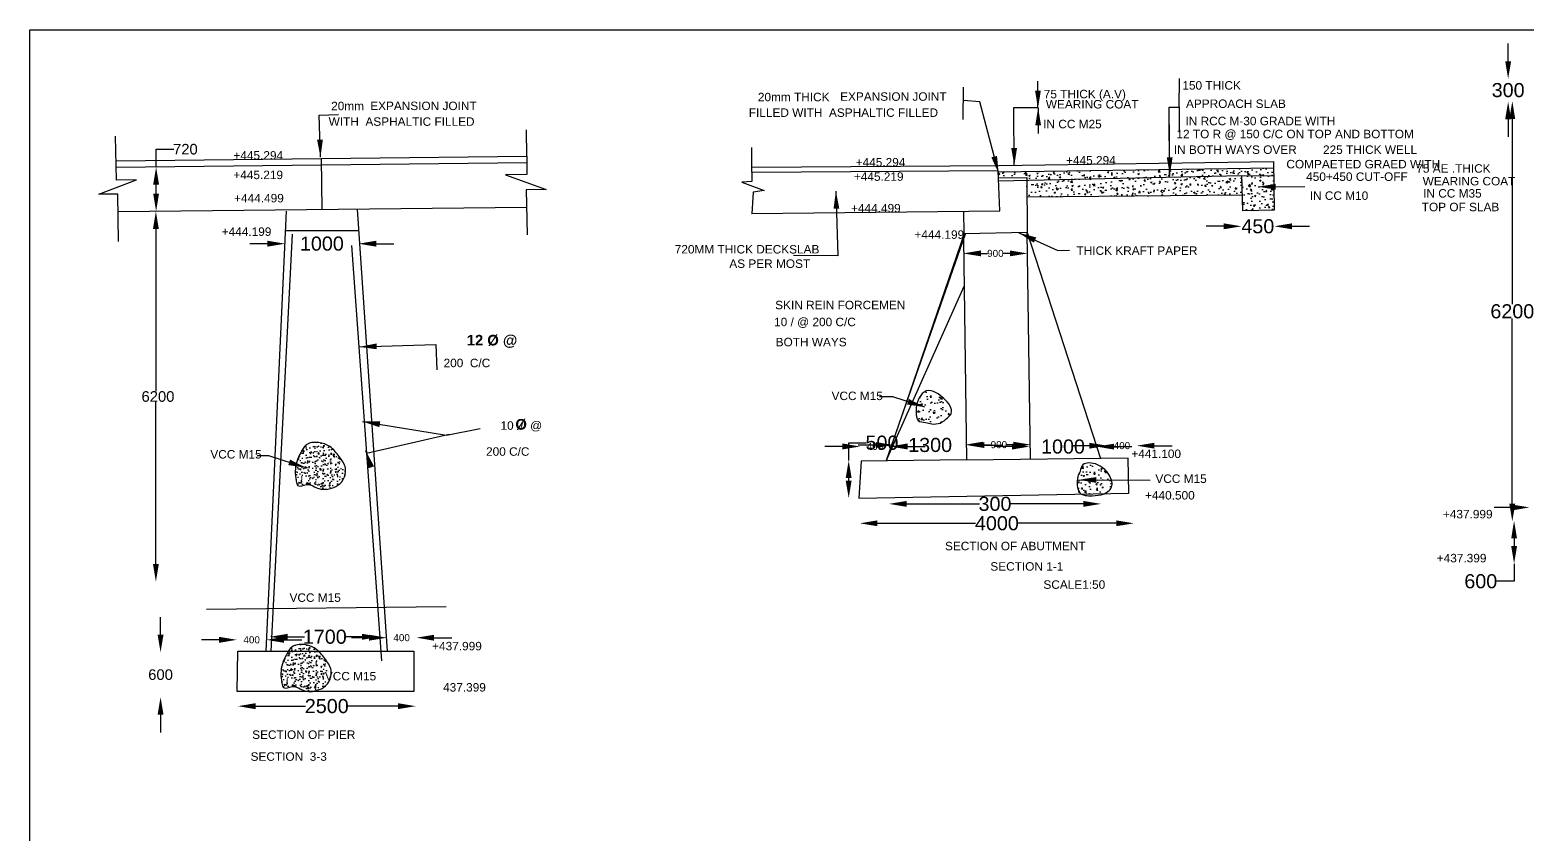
# Model space of a CAD drawing. Header units: inches. Extents: x 302915 to 317053, y -161100 to -158614.
# Drawn here: x 302915 to 305036, y -159754 to -158614 of the extents above; entities that cross this region are included whole.
import ezdxf

# ---------------------------------------------------------------- set-up
doc = ezdxf.new("R2010")
doc.units = ezdxf.units.IN
doc.header["$MEASUREMENT"] = 0
doc.layers.add('DRAWING', color=7, linetype='Continuous')
doc.styles.get("Standard").update_dxf_attribs({"font": 'arial.ttf'})
doc.dimstyles.new('ST100', dxfattribs={"dimtxt": 20, "dimasz": 25, "dimexe": 0, "dimexo": 300, "dimgap": 0.09, "dimtad": 0, "dimtih": 1, "dimtoh": 1, "dimdec": 0, "dimzin": 0, "dimdsep": 46, "dimtxsty": 'Standard', "dimcen": 0, "dimse1": 1, "dimse2": 1, "dimadec": 0, "dimazin": 0, "dimtfac": 1, "dimtdec": 0, "dimtofl": 0, "dimtmove": 0, "dimatfit": 3, "dimfxl": 2000, "dimtolj": 1, "dimtzin": 0, "dimarcsym": 0})
pattern_1 = [(50, (0, 0), (21.5178055, -1.88256405), [2.25, -24.75]), (355, (0, 0), (-4.16254, 22.565764), [1.8, -19.8]), (100.4514, (1.793, -0.157), (17.3552815, 20.6831863), [1.9122057, -21.0342634]), (46.1842, (0, 6), (32.0172315, -4.9655704), [3.375, -37.125]), (96.6356, (2.668, 5.586), (28.0398812, 29.223536), [2.8683086, -31.55139]), (351.1842, (0, 6), (28.0398584, 29.223558), [2.7, -29.7]), (21, (3, 4.5), (17.9072116, -12.0785667), [2.25, -24.75]), (326, (3, 4.5), (7.29946, 21.7545014), [1.8, -19.8]), (71.4514, (4.492, 3.493), (25.2066789, 9.6759149), [1.9122057, -21.0342634]), (37.5, (0, 0), (0.36479566, 9.98681561), [0, -19.56, 0, -20.1, 0, -19.875]), (7.5, (0, 0), (7.89208612, 11.83235136), [0, -11.46, 0, -19.11, 0, -7.575]), (327.5, (-6.69, 0), (16.01467309, -0.67664615), [0, -7.5, 0, -23.4, 0, -31.05]), (317.5, (-9.69, 0), (17.4955851, 3.00314947), [0, -9.75, 0, -15.54, 0, -22.05])]

# ---------------------------------------------------------------- blocks, each defined once
blk = doc.blocks.new('*D8')
at = {"layer": 'Defpoints', "color": 0, "ltscale": 0.5, "transparency": 16777216}
for p in [(303098.9, -159496), (303099.9, -159496), (303094.7, -159559.5)]:
    blk.add_point(p, dxfattribs=at)
at = {"layer": 'DRAWING', "color": 0, "lineweight": -2, "ltscale": 0.5, "transparency": 16777216}
for p, q in [((303099.9, -159471), (303099.9, -159446)), ((303099.9, -159584.5), (303099.9, -159609.5))]:
    blk.add_line(p, q, dxfattribs=at)
at = {"layer": 'DRAWING', "color": 0, "ltscale": 0.5, "transparency": 16777216}
for points in [[(303095.7, -159471), (303104.1, -159471), (303099.9, -159496)], [(303095.7, -159584.5), (303104.1, -159584.5), (303099.9, -159559.5)]]:
    blk.add_solid(points, dxfattribs=at)
at = {"layer": 'DRAWING', "color": 0, "ltscale": 0.5, "transparency": 16777216, "insert": (303099.9, -159527.7), "char_height": 15, "attachment_point": 5}
blk.add_mtext('\\A1;600', dxfattribs=at)
blk = doc.blocks.new('*D9')
at = {"layer": 'Defpoints', "color": 0, "ltscale": 0.5, "transparency": 16777216}
for p in [(303093.3, -158871.1), (303094.3, -158871.1), (303099.9, -159396)]:
    blk.add_point(p, dxfattribs=at)
at = {"layer": 'DRAWING', "color": 0, "lineweight": -2, "ltscale": 0.5, "transparency": 16777216}
for p, q in [((303093.3, -158896.1), (303093.3, -159125.8)), ((303093.3, -159371), (303093.3, -159141.3))]:
    blk.add_line(p, q, dxfattribs=at)
at = {"layer": 'DRAWING', "color": 0, "ltscale": 0.5, "transparency": 16777216}
for points in [[(303089.1, -158896.1), (303097.4, -158896.1), (303093.3, -158871.1)], [(303089.1, -159371), (303097.4, -159371), (303093.3, -159396)]]:
    blk.add_solid(points, dxfattribs=at)
at = {"layer": 'DRAWING', "color": 0, "ltscale": 0.5, "transparency": 16777216, "insert": (303093.3, -159133.6), "char_height": 15, "attachment_point": 5}
blk.add_mtext('\\A1; 6200', dxfattribs=at)
blk = doc.blocks.new('*D10')
at = {"layer": 'Defpoints', "color": 0, "ltscale": 0.5, "transparency": 16777216}
for p in [(303093.6, -158808.2), (303093.6, -158808.2), (303094.3, -158871.1)]:
    blk.add_point(p, dxfattribs=at)
at = {"layer": 'DRAWING', "color": 0, "lineweight": -2, "ltscale": 0.5, "transparency": 16777216}
for p, q in [((303093.6, -158808.2), (303093.6, -158783.2)), ((303093.6, -158783.2), (303118.6, -158783.2)), ((303093.6, -158846.1), (303093.6, -158833.2))]:
    blk.add_line(p, q, dxfattribs=at)
at = {"layer": 'DRAWING', "color": 0, "ltscale": 0.5, "transparency": 16777216}
for points in [[(303089.4, -158833.2), (303097.7, -158833.2), (303093.6, -158808.2)], [(303089.4, -158846.1), (303097.7, -158846.1), (303093.6, -158871.1)]]:
    blk.add_solid(points, dxfattribs=at)
at = {"layer": 'DRAWING', "color": 0, "ltscale": 0.5, "transparency": 16777216, "insert": (303135.1, -158783.2), "char_height": 15, "attachment_point": 5}
blk.add_mtext('\\A1;720', dxfattribs=at)
blk = doc.blocks.new('*D15')
at = {"layer": 'Defpoints', "color": 0, "ltscale": 0.4, "transparency": 16777216}
for p in [(305012.3, -158683.4), (305009.5, -158715.7), (305011.4, -158715.7)]:
    blk.add_point(p, dxfattribs=at)
at = {"layer": 'DRAWING', "color": 0, "lineweight": -2, "ltscale": 0.4, "transparency": 16777216}
for p, q in [((305009.5, -158658.4), (305009.5, -158633.4)), ((305009.5, -158740.7), (305009.5, -158765.7))]:
    blk.add_line(p, q, dxfattribs=at)
at = {"layer": 'DRAWING', "color": 0, "ltscale": 0.4, "transparency": 16777216}
for points in [[(305005.3, -158658.4), (305013.7, -158658.4), (305009.5, -158683.4)], [(305005.3, -158740.7), (305013.7, -158740.7), (305009.5, -158715.7)]]:
    blk.add_solid(points, dxfattribs=at)
at = {"layer": 'DRAWING', "color": 0, "ltscale": 0.4, "transparency": 16777216, "insert": (305009.5, -158699.5), "char_height": 20, "attachment_point": 5}
blk.add_mtext('\\A1;300', dxfattribs=at)
blk = doc.blocks.new('*D16')
at = {"layer": 'Defpoints', "color": 0, "ltscale": 0.4, "transparency": 16777216}
for p in [(305010.9, -158715.2), (305015.4, -159310.6), (305017, -159310.6)]:
    blk.add_point(p, dxfattribs=at)
at = {"layer": 'DRAWING', "color": 0, "lineweight": -2, "ltscale": 0.4, "transparency": 16777216}
for p, q in [((305015.4, -158740.2), (305015.4, -159002.6)), ((305015.4, -159285.6), (305015.4, -159023.2))]:
    blk.add_line(p, q, dxfattribs=at)
at = {"layer": 'DRAWING', "color": 0, "ltscale": 0.4, "transparency": 16777216}
for points in [[(305011.2, -158740.2), (305019.5, -158740.2), (305015.4, -158715.2)], [(305011.2, -159285.6), (305019.5, -159285.6), (305015.4, -159310.6)]]:
    blk.add_solid(points, dxfattribs=at)
at = {"layer": 'DRAWING', "color": 0, "ltscale": 0.4, "transparency": 16777216, "insert": (305015.4, -159012.9), "char_height": 20, "attachment_point": 5}
blk.add_mtext('\\A1;6200', dxfattribs=at)
blk = doc.blocks.new('*D17')
at = {"layer": 'Defpoints', "color": 0, "ltscale": 0.4, "transparency": 16777216}
for p in [(305016.3, -159309.7), (305017.9, -159370.4), (305017.9, -159370.4)]:
    blk.add_point(p, dxfattribs=at)
at = {"layer": 'DRAWING', "color": 0, "lineweight": -2, "ltscale": 0.4, "transparency": 16777216}
for p, q in [((305017.9, -159334.7), (305017.9, -159345.4)), ((305017.9, -159370.4), (305017.9, -159395.4)), ((305017.9, -159395.4), (304992.9, -159395.4))]:
    blk.add_line(p, q, dxfattribs=at)
at = {"layer": 'DRAWING', "color": 0, "ltscale": 0.4, "transparency": 16777216}
for points in [[(305013.8, -159334.7), (305022.1, -159334.7), (305017.9, -159309.7)], [(305013.8, -159345.4), (305022.1, -159345.4), (305017.9, -159370.4)]]:
    blk.add_solid(points, dxfattribs=at)
at = {"layer": 'DRAWING', "color": 0, "ltscale": 0.4, "transparency": 16777216, "insert": (304970.7, -159395.4), "char_height": 20, "attachment_point": 5}
blk.add_mtext('\\A1;600', dxfattribs=at)
blk = doc.blocks.new('*D18')
at = {"layer": 'Defpoints', "color": 0, "ltscale": 0.4, "transparency": 16777216}
for p in [(305039.8, -159291.1), (305079.8, -159290.1), (305079.8, -159290.7)]:
    blk.add_point(p, dxfattribs=at)
at = {"layer": 'DRAWING', "color": 0, "lineweight": -2, "ltscale": 0.4, "transparency": 16777216}
for p, q in [((305014.8, -159290.7), (304989.8, -159290.7)), ((305104.8, -159290.7), (305129.8, -159290.7))]:
    blk.add_line(p, q, dxfattribs=at)
at = {"layer": 'DRAWING', "color": 0, "ltscale": 0.4, "transparency": 16777216}
for points in [[(305014.8, -159286.6), (305014.8, -159294.9), (305039.8, -159290.7)], [(305104.8, -159286.6), (305104.8, -159294.9), (305079.8, -159290.7)]]:
    blk.add_solid(points, dxfattribs=at)
at = {"layer": 'DRAWING', "color": 0, "ltscale": 0.4, "transparency": 16777216, "insert": (305059.8, -159290.7), "char_height": 10, "attachment_point": 5}
blk.add_mtext('\\A1;400', dxfattribs=at)
blk = doc.blocks.new('*D44')
at = {"layer": 'Defpoints', "color": 0, "ltscale": 0.4, "transparency": 16777216}
for p in [(303209.5, -159574.3), (303461.3, -159572.3), (303461.3, -159575.6)]:
    blk.add_point(p, dxfattribs=at)
at = {"layer": 'DRAWING', "color": 0, "lineweight": -2, "ltscale": 0.4, "transparency": 16777216}
for p, q in [((303234.5, -159572.3), (303305.3, -159572.3)), ((303436.3, -159572.3), (303365.5, -159572.3))]:
    blk.add_line(p, q, dxfattribs=at)
at = {"layer": 'DRAWING', "color": 0, "ltscale": 0.4, "transparency": 16777216}
for points in [[(303234.5, -159568.1), (303234.5, -159576.5), (303209.5, -159572.3)], [(303436.3, -159568.1), (303436.3, -159576.5), (303461.3, -159572.3)]]:
    blk.add_solid(points, dxfattribs=at)
at = {"layer": 'DRAWING', "color": 0, "ltscale": 0.4, "transparency": 16777216, "insert": (303335.4, -159572.3), "char_height": 20, "attachment_point": 5}
blk.add_mtext('\\A1;2500', dxfattribs=at)
blk = doc.blocks.new('*D45')
at = {"layer": 'Defpoints', "color": 0, "ltscale": 0.4, "transparency": 16777216}
for p in [(303207.9, -159479.3), (303250, -159478.3), (303250, -159479.3)]:
    blk.add_point(p, dxfattribs=at)
at = {"layer": 'DRAWING', "color": 0, "lineweight": -2, "ltscale": 0.4, "transparency": 16777216}
for p, q in [((303182.9, -159478.3), (303157.9, -159478.3)), ((303275, -159478.3), (303300, -159478.3))]:
    blk.add_line(p, q, dxfattribs=at)
at = {"layer": 'DRAWING', "color": 0, "ltscale": 0.4, "transparency": 16777216}
for points in [[(303182.9, -159474.1), (303182.9, -159482.5), (303207.9, -159478.3)], [(303275, -159474.1), (303275, -159482.5), (303250, -159478.3)]]:
    blk.add_solid(points, dxfattribs=at)
at = {"layer": 'DRAWING', "color": 0, "ltscale": 0.4, "transparency": 16777216, "insert": (303229, -159478.3), "char_height": 10, "attachment_point": 5}
blk.add_mtext('\\A1;400', dxfattribs=at)
blk = doc.blocks.new('*D46')
at = {"layer": 'Defpoints', "color": 0, "ltscale": 0.4, "transparency": 16777216}
for p in [(303254.8, -159479.1), (303410.5, -159474), (303410.5, -159478)]:
    blk.add_point(p, dxfattribs=at)
at = {"layer": 'DRAWING', "color": 0, "lineweight": -2, "ltscale": 0.4, "transparency": 16777216}
for p, q in [((303279.8, -159474), (303303.7, -159474)), ((303385.5, -159474), (303361.6, -159474))]:
    blk.add_line(p, q, dxfattribs=at)
at = {"layer": 'DRAWING', "color": 0, "ltscale": 0.4, "transparency": 16777216}
for points in [[(303279.8, -159469.8), (303279.8, -159478.2), (303254.8, -159474)], [(303385.5, -159469.8), (303385.5, -159478.2), (303410.5, -159474)]]:
    blk.add_solid(points, dxfattribs=at)
at = {"layer": 'DRAWING', "color": 0, "ltscale": 0.4, "transparency": 16777216, "insert": (303332.6, -159474), "char_height": 20, "attachment_point": 5}
blk.add_mtext('\\A1;1700', dxfattribs=at)
blk = doc.blocks.new('*D47')
at = {"layer": 'Defpoints', "color": 0, "ltscale": 0.4, "transparency": 16777216}
for p in [(303420.4, -159476.3), (303462.6, -159475.3), (303462.6, -159476.3)]:
    blk.add_point(p, dxfattribs=at)
at = {"layer": 'DRAWING', "color": 0, "lineweight": -2, "ltscale": 0.4, "transparency": 16777216}
for p, q in [((303395.4, -159475.3), (303370.4, -159475.3)), ((303487.6, -159475.3), (303512.6, -159475.3))]:
    blk.add_line(p, q, dxfattribs=at)
at = {"layer": 'DRAWING', "color": 0, "ltscale": 0.4, "transparency": 16777216}
for points in [[(303395.4, -159471.1), (303395.4, -159479.5), (303420.4, -159475.3)], [(303487.6, -159471.1), (303487.6, -159479.5), (303462.6, -159475.3)]]:
    blk.add_solid(points, dxfattribs=at)
at = {"layer": 'DRAWING', "color": 0, "ltscale": 0.4, "transparency": 16777216, "insert": (303441.5, -159475.3), "char_height": 10, "attachment_point": 5}
blk.add_mtext('\\A1;400', dxfattribs=at)
blk = doc.blocks.new('*D48')
at = {"layer": 'Defpoints', "color": 0, "ltscale": 0.4, "transparency": 16777216}
for p in [(304091.2, -159205.3), (304133.4, -159204.3), (304133.4, -159205.3)]:
    blk.add_point(p, dxfattribs=at)
at = {"layer": 'DRAWING', "color": 0, "lineweight": -2, "ltscale": 0.4, "transparency": 16777216}
for p, q in [((304066.2, -159204.3), (304041.2, -159204.3)), ((304158.4, -159204.3), (304183.4, -159204.3))]:
    blk.add_line(p, q, dxfattribs=at)
at = {"layer": 'DRAWING', "color": 0, "ltscale": 0.4, "transparency": 16777216}
for points in [[(304066.2, -159200.1), (304066.2, -159208.5), (304091.2, -159204.3)], [(304158.4, -159200.1), (304158.4, -159208.5), (304133.4, -159204.3)]]:
    blk.add_solid(points, dxfattribs=at)
at = {"layer": 'DRAWING', "color": 0, "ltscale": 0.4, "transparency": 16777216, "insert": (304112.3, -159204.3), "char_height": 10, "attachment_point": 5}
blk.add_mtext('\\A1;400', dxfattribs=at)
blk = doc.blocks.new('*D49')
at = {"layer": 'Defpoints', "color": 0, "ltscale": 0.4, "transparency": 16777216}
for p in [(304441.1, -159204.2), (304483.3, -159203.2), (304483.3, -159204.2)]:
    blk.add_point(p, dxfattribs=at)
at = {"layer": 'DRAWING', "color": 0, "lineweight": -2, "ltscale": 0.4, "transparency": 16777216}
for p, q in [((304416.1, -159203.2), (304391.1, -159203.2)), ((304508.3, -159203.2), (304533.3, -159203.2))]:
    blk.add_line(p, q, dxfattribs=at)
at = {"layer": 'DRAWING', "color": 0, "ltscale": 0.4, "transparency": 16777216}
for points in [[(304416.1, -159199.1), (304416.1, -159207.4), (304441.1, -159203.2)], [(304508.3, -159199.1), (304508.3, -159207.4), (304483.3, -159203.2)]]:
    blk.add_solid(points, dxfattribs=at)
at = {"layer": 'DRAWING', "color": 0, "ltscale": 0.4, "transparency": 16777216, "insert": (304462.2, -159203.2), "char_height": 10, "attachment_point": 5}
blk.add_mtext('\\A1;400', dxfattribs=at)
blk = doc.blocks.new('*D50')
at = {"layer": 'Defpoints', "color": 0, "ltscale": 0.4, "transparency": 16777216}
for p in [(303276.4, -158916.1), (303380.6, -158916.1), (303380.6, -158917)]:
    blk.add_point(p, dxfattribs=at)
at = {"layer": 'DRAWING', "color": 0, "lineweight": -2, "ltscale": 0.4, "transparency": 16777216}
for p, q in [((303251.4, -158917), (303226.4, -158917)), ((303405.6, -158917), (303430.6, -158917))]:
    blk.add_line(p, q, dxfattribs=at)
at = {"layer": 'DRAWING', "color": 0, "ltscale": 0.4, "transparency": 16777216}
for points in [[(303251.4, -158912.8), (303251.4, -158921.2), (303276.4, -158917)], [(303405.6, -158912.8), (303405.6, -158921.2), (303380.6, -158917)]]:
    blk.add_solid(points, dxfattribs=at)
at = {"layer": 'DRAWING', "color": 0, "ltscale": 0.4, "transparency": 16777216, "insert": (303328.5, -158917), "char_height": 20, "attachment_point": 5}
blk.add_mtext('\\A1;1000', dxfattribs=at)
blk = doc.blocks.new('*D51')
at = {"layer": 'Defpoints', "color": 0, "ltscale": 0.4, "transparency": 16777216}
for p in [(304138.5, -159204.2), (304242.3, -159202.3), (304242.3, -159206.9)]:
    blk.add_point(p, dxfattribs=at)
at = {"layer": 'DRAWING', "color": 0, "lineweight": -2, "ltscale": 0.4, "transparency": 16777216}
for p, q in [((304113.5, -159202.3), (304088.5, -159202.3)), ((304267.3, -159202.3), (304292.3, -159202.3))]:
    blk.add_line(p, q, dxfattribs=at)
at = {"layer": 'DRAWING', "color": 0, "ltscale": 0.4, "transparency": 16777216}
for points in [[(304113.5, -159198.1), (304113.5, -159206.5), (304138.5, -159202.3)], [(304267.3, -159198.1), (304267.3, -159206.5), (304242.3, -159202.3)]]:
    blk.add_solid(points, dxfattribs=at)
at = {"layer": 'DRAWING', "color": 0, "ltscale": 0.4, "transparency": 16777216, "insert": (304190.4, -159202.3), "char_height": 20, "attachment_point": 5}
blk.add_mtext('\\A1;1300', dxfattribs=at)
blk = doc.blocks.new('*D52')
at = {"layer": 'Defpoints', "color": 0, "ltscale": 0.4, "transparency": 16777216}
for p in [(304240.4, -159193.4), (304333.1, -159195.7), (304333.1, -159201.8)]:
    blk.add_point(p, dxfattribs=at)
at = {"layer": 'DRAWING', "color": 0, "lineweight": -2, "ltscale": 0.4, "transparency": 16777216}
for p, q in [((304265.4, -159201.8), (304276.6, -159201.8)), ((304308.1, -159201.8), (304298.9, -159201.8))]:
    blk.add_line(p, q, dxfattribs=at)
at = {"layer": 'DRAWING', "color": 0, "ltscale": 0.4, "transparency": 16777216}
for points in [[(304265.4, -159197.6), (304265.4, -159205.9), (304240.4, -159201.8)], [(304308.1, -159197.6), (304308.1, -159205.9), (304333.1, -159201.8)]]:
    blk.add_solid(points, dxfattribs=at)
at = {"layer": 'DRAWING', "color": 0, "ltscale": 0.4, "transparency": 16777216, "insert": (304287.8, -159201.8), "char_height": 10, "attachment_point": 5}
blk.add_mtext('\\A1;900', dxfattribs=at)
blk = doc.blocks.new('*D53')
at = {"layer": 'Defpoints', "color": 0, "ltscale": 0.4, "transparency": 16777216}
for p in [(304331.2, -159199.9), (304426.1, -159200.3), (304426.1, -159204.5)]:
    blk.add_point(p, dxfattribs=at)
at = {"layer": 'DRAWING', "color": 0, "lineweight": -2, "ltscale": 0.4, "transparency": 16777216}
for p, q in [((304306.2, -159204.5), (304281.2, -159204.5)), ((304451.1, -159204.5), (304476.1, -159204.5))]:
    blk.add_line(p, q, dxfattribs=at)
at = {"layer": 'DRAWING', "color": 0, "ltscale": 0.4, "transparency": 16777216}
for points in [[(304306.2, -159200.4), (304306.2, -159208.7), (304331.2, -159204.5)], [(304451.1, -159200.4), (304451.1, -159208.7), (304426.1, -159204.5)]]:
    blk.add_solid(points, dxfattribs=at)
at = {"layer": 'DRAWING', "color": 0, "ltscale": 0.4, "transparency": 16777216, "insert": (304378.7, -159204.5), "char_height": 20, "attachment_point": 5}
blk.add_mtext('\\A1;1000', dxfattribs=at)
blk = doc.blocks.new('*D54')
at = {"layer": 'Defpoints', "color": 0, "ltscale": 0.4, "transparency": 16777216}
for p in [(304090.8, -159314.2), (304479.1, -159308.9), (304479.1, -159313.2)]:
    blk.add_point(p, dxfattribs=at)
at = {"layer": 'DRAWING', "color": 0, "lineweight": -2, "ltscale": 0.4, "transparency": 16777216}
for p, q in [((304115.8, -159313.2), (304254.6, -159313.2)), ((304454.1, -159313.2), (304315.3, -159313.2))]:
    blk.add_line(p, q, dxfattribs=at)
at = {"layer": 'DRAWING', "color": 0, "ltscale": 0.4, "transparency": 16777216}
for points in [[(304115.8, -159309), (304115.8, -159317.3), (304090.8, -159313.2)], [(304454.1, -159309), (304454.1, -159317.3), (304479.1, -159313.2)]]:
    blk.add_solid(points, dxfattribs=at)
at = {"layer": 'DRAWING', "color": 0, "ltscale": 0.4, "transparency": 16777216, "insert": (304285, -159313.2), "char_height": 20, "attachment_point": 5}
blk.add_mtext('\\A1;4000', dxfattribs=at)
blk = doc.blocks.new('*D55')
at = {"layer": 'Defpoints', "color": 0, "ltscale": 0.4, "transparency": 16777216}
for p in [(304132.1, -159295.2), (304432.6, -159285.7), (304432.6, -159292)]:
    blk.add_point(p, dxfattribs=at)
at = {"layer": 'DRAWING', "color": 0, "lineweight": -2, "ltscale": 0.4, "transparency": 16777216}
for p, q in [((304157.1, -159285.7), (304260.2, -159285.7)), ((304407.6, -159285.7), (304304.5, -159285.7))]:
    blk.add_line(p, q, dxfattribs=at)
at = {"layer": 'DRAWING', "color": 0, "ltscale": 0.4, "transparency": 16777216}
for points in [[(304157.1, -159281.5), (304157.1, -159289.8), (304132.1, -159285.7)], [(304407.6, -159281.5), (304407.6, -159289.8), (304432.6, -159285.7)]]:
    blk.add_solid(points, dxfattribs=at)
at = {"layer": 'DRAWING', "color": 0, "ltscale": 0.4, "transparency": 16777216, "insert": (304282.3, -159285.7), "char_height": 20, "attachment_point": 5}
blk.add_mtext('\\A1;300', dxfattribs=at)
blk = doc.blocks.new('*D56')
at = {"layer": 'Defpoints', "color": 0, "ltscale": 0.4, "transparency": 16777216}
for p in [(304075, -159224.1), (304075, -159224.1), (304076.5, -159277.6)]:
    blk.add_point(p, dxfattribs=at)
at = {"layer": 'DRAWING', "color": 0, "lineweight": -2, "ltscale": 0.4, "transparency": 16777216}
for p, q in [((304075, -159224.1), (304075, -159199.1)), ((304075, -159199.1), (304100, -159199.1)), ((304075, -159252.6), (304075, -159249.1))]:
    blk.add_line(p, q, dxfattribs=at)
at = {"layer": 'DRAWING', "color": 0, "ltscale": 0.4, "transparency": 16777216}
for points in [[(304070.8, -159249.1), (304079.2, -159249.1), (304075, -159224.1)], [(304070.8, -159252.6), (304079.2, -159252.6), (304075, -159277.6)]]:
    blk.add_solid(points, dxfattribs=at)
at = {"layer": 'DRAWING', "color": 0, "ltscale": 0.4, "transparency": 16777216, "insert": (304122.1, -159199.1), "char_height": 20, "attachment_point": 5}
blk.add_mtext('\\A1;500', dxfattribs=at)
blk = doc.blocks.new('*D57')
at = {"layer": 'Defpoints', "color": 0, "ltscale": 0.4, "transparency": 16777216}
for p in [(304237.3, -158917.7), (304328.4, -158915.6), (304328.4, -158930.8)]:
    blk.add_point(p, dxfattribs=at)
at = {"layer": 'DRAWING', "color": 0, "lineweight": -2, "ltscale": 0.4, "transparency": 16777216}
for p, q in [((304262.3, -158930.8), (304271.8, -158930.8)), ((304303.4, -158930.8), (304294, -158930.8))]:
    blk.add_line(p, q, dxfattribs=at)
at = {"layer": 'DRAWING', "color": 0, "ltscale": 0.4, "transparency": 16777216}
for points in [[(304262.3, -158926.6), (304262.3, -158934.9), (304237.3, -158930.8)], [(304303.4, -158926.6), (304303.4, -158934.9), (304328.4, -158930.8)]]:
    blk.add_solid(points, dxfattribs=at)
at = {"layer": 'DRAWING', "color": 0, "ltscale": 0.4, "transparency": 16777216, "insert": (304282.9, -158930.8), "char_height": 10, "attachment_point": 5}
blk.add_mtext('\\A1;900', dxfattribs=at)
blk = doc.blocks.new('*D58')
at = {"layer": 'Defpoints', "color": 0, "ltscale": 0.4, "transparency": 16777216}
for p in [(304631.6, -158887), (304678, -158887.4), (304678, -158892.4)]:
    blk.add_point(p, dxfattribs=at)
at = {"layer": 'DRAWING', "color": 0, "lineweight": -2, "ltscale": 0.4, "transparency": 16777216}
for p, q in [((304606.6, -158892.4), (304581.6, -158892.4)), ((304703, -158892.4), (304728, -158892.4))]:
    blk.add_line(p, q, dxfattribs=at)
at = {"layer": 'DRAWING', "color": 0, "ltscale": 0.4, "transparency": 16777216}
for points in [[(304606.6, -158888.2), (304606.6, -158896.5), (304631.6, -158892.4)], [(304703, -158888.2), (304703, -158896.5), (304678, -158892.4)]]:
    blk.add_solid(points, dxfattribs=at)
at = {"layer": 'DRAWING', "color": 0, "ltscale": 0.4, "transparency": 16777216, "insert": (304654.8, -158892.4), "char_height": 20, "attachment_point": 5}
blk.add_mtext('\\A1;450', dxfattribs=at)

msp = doc.modelspace()

# ---------------------------------------------------------------- hatches: boundary and pattern name
at = {"layer": 'DRAWING', "ltscale": 0.4}
h = msp.add_hatch(dxfattribs=at)
h.set_pattern_fill('AR-CONC', color=256, scale=3, style=0)
h.set_pattern_definition(pattern_1)
h.paths.add_polyline_path([(304632.3, -158821), (304327.4, -158827.4), (304327.5, -158850.5), (304633, -158847.9)])
h.paths.add_polyline_path([(304677.1, -158820.4), (304632.3, -158821), (304633.6, -158870.3), (304677.8, -158869.6)])
h.paths.add_polyline_path([(304677, -158809.6), (304286.8, -158815), (304287.1, -158823.5), (304327.3, -158823.2), (304327.4, -158827.4), (304632.3, -158821), (304677.1, -158820.4)])
h = msp.add_hatch(dxfattribs=at)
h.set_pattern_fill('AR-CONC', color=256, scale=3, style=0)
h.set_pattern_definition(pattern_1)
edge = h.paths.add_edge_path()
edge.add_spline(control_points=[(304170.5, -159159.4), (304170.6, -159156.3), (304170.7, -159153.1), (304170.6, -159144.9), (304173.9, -159135.6), (304184, -159122.9), (304199.5, -159127.3), (304209.9, -159136.3), (304218.8, -159145.1), (304222.4, -159157.2), (304213.9, -159164.7), (304205.7, -159172.1), (304193.3, -159173), (304183.7, -159169.9), (304172.3, -159169.7), (304171, -159162.6), (304170.5, -159159.3)], knot_values=[0, 0, 0, 0, 9.224861, 9.632907, 24.481384, 38.483783, 52.586892, 66.031643, 80.235564, 90.583282, 98.266746, 111.748398, 123.556355, 132.72899, 143.333379, 152.145928, 152.145928, 152.145928, 152.145928], degree=3, periodic=0)
edge = h.paths.add_edge_path()
edge.add_spline(control_points=[(304436.8, -159271.3), (304441.8, -159269.1), (304449.6, -159263.2), (304447.5, -159249.8), (304440.9, -159238.7), (304429.1, -159229.7), (304416.8, -159226.9), (304405.1, -159229.2), (304403.7, -159236), (304402.9, -159239.6), (304401.7, -159242.1), (304398.6, -159248.3), (304398.4, -159258.8), (304400.4, -159268.7), (304403.9, -159271.4), (304404.9, -159271.9)], knot_values=[117.419163, 117.419163, 117.419163, 117.419163, 133.196228, 141.526086, 155.235749, 171.642931, 184.14378, 193.041906, 203.097286, 203.097286, 203.097286, 211.29311, 223.691106, 234.697473, 238.105545, 238.105545, 238.105545, 238.105545], degree=3, periodic=0)
edge.add_line((304404.9, -159271.9), (304436.8, -159271.3))
h = msp.add_hatch(dxfattribs=at)
h.set_pattern_fill('AR-CONC', color=256, scale=2, style=0)
h.set_pattern_definition([(50, (0, 0), (14.34520365, -1.2550427), [1.5, -16.5]), (355, (0, 0), (-2.7750267, 15.0438427), [1.2, -13.2]), (100.4514, (1.195, -0.105), (11.57018763, 13.78879084), [1.2748038, -14.02284224]), (46.1842, (0, 4), (21.344821, -3.3103803), [2.25, -24.75]), (96.6356, (1.779, 3.724), (18.6932541, 19.4823574), [1.9122058, -21.03426]), (351.1842, (0, 4), (18.6932389, 19.482372), [1.8, -19.8]), (21, (2, 3), (11.93814104, -8.0523778), [1.5, -16.5]), (326, (2, 3), (4.86630664, 14.5030009), [1.2, -13.2]), (71.4514, (2.995, 2.329), (16.80445257, 6.45060993), [1.2748038, -14.02284224]), (37.5, (0, 0), (0.24319711, 6.65787708), [0, -13.04, 0, -13.4, 0, -13.25]), (7.5, (0, 0), (5.26139075, 7.88823424), [0, -7.64, 0, -12.74, 0, -5.05]), (327.5, (-4.46, 0), (10.67644872, -0.451097435), [0, -5, 0, -15.6, 0, -20.7]), (317.5, (-6.46, 0), (11.66372339, 2.00209965), [0, -6.5, 0, -10.36, 0, -14.7])])
edge = h.paths.add_edge_path()
edge.add_spline(control_points=[(303335.6, -159265), (303331.8, -159265.1), (303321.6, -159265.3), (303310.2, -159254.2), (303294.1, -159263.5), (303291.5, -159250.1), (303290, -159239.7), (303292.3, -159225.4), (303298.5, -159213.6), (303305.8, -159199.3), (303323.9, -159197.4), (303341.3, -159203.6), (303352.9, -159218.3), (303364.2, -159233.7), (303360.5, -159251.6), (303349.1, -159262.2), (303339.9, -159264.1), (303335.6, -159265.1)], knot_values=[0, 0, 0, 0, 11.346759, 29.935397, 42.1492, 49.001716, 63.265271, 76.660659, 90.544692, 103.989804, 121.607546, 138.808005, 158.082761, 176.805439, 193.253562, 207.670833, 220.920069, 220.920069, 220.920069, 220.920069], degree=3, periodic=0)
h = msp.add_hatch(dxfattribs=at)
h.set_pattern_fill('AR-CONC', color=256, scale=2, style=0)
h.set_pattern_definition([(50, (-20.339, -286.324), (14.34520365, -1.2550427), [1.5, -16.5]), (355, (-20.339, -286.324), (-2.7750267, 15.0438427), [1.2, -13.2]), (100.4514, (-19.144, -286.429), (11.57018763, 13.78879084), [1.2748038, -14.02284224]), (46.1842, (-20.339, -282.324), (21.344821, -3.3103803), [2.25, -24.75]), (96.6356, (-18.56, -282.6), (18.6932541, 19.4823574), [1.9122058, -21.03426]), (351.1842, (-20.34, -282.324), (18.6932389, 19.482372), [1.8, -19.8]), (21, (-18.339, -283.324), (11.93814104, -8.0523778), [1.5, -16.5]), (326, (-18.339, -283.324), (4.86630664, 14.5030009), [1.2, -13.2]), (71.4514, (-17.344, -283.995), (16.80445257, 6.45060993), [1.2748038, -14.02284224]), (37.5, (-20.339, -286.3244), (0.24319711, 6.65787708), [0, -13.04, 0, -13.4, 0, -13.25]), (7.5, (-20.339, -286.3244), (5.26139075, 7.88823424), [0, -7.64, 0, -12.74, 0, -5.05]), (327.5, (-24.799, -286.3244), (10.67644872, -0.451097435), [0, -5, 0, -15.6, 0, -20.7]), (317.5, (-26.799, -286.324), (11.66372339, 2.00209965), [0, -6.5, 0, -10.36, 0, -14.7])])
edge = h.paths.add_edge_path()
edge.add_spline(control_points=[(303315.3, -159551.4), (303311.4, -159551.5), (303301.2, -159551.7), (303289.8, -159540.5), (303273.8, -159549.8), (303271.2, -159536.4), (303269.7, -159526), (303272, -159511.7), (303278.1, -159499.9), (303285.4, -159485.6), (303303.6, -159483.7), (303321, -159490), (303332.6, -159504.6), (303343.8, -159520), (303340.1, -159537.9), (303328.7, -159548.5), (303319.6, -159550.5), (303315.2, -159551.4)], knot_values=[0, 0, 0, 0, 11.346759, 29.935397, 42.1492, 49.001716, 63.265271, 76.660659, 90.544692, 103.989804, 121.607546, 138.808005, 158.082761, 176.805439, 193.253562, 207.670833, 220.920069, 220.920069, 220.920069, 220.920069], degree=3, periodic=0)

# ---------------------------------------------------------------- linework, layer by layer
msp.add_lwpolyline([(302914.8, -158614.1), (306557.3, -158614.1), (306557.3, -161098.1), (302914.8, -161098.1)], close=True, dxfattribs=at)
for points in [[(304543.4, -158724.2), (304543.7, -158682.9)], [(304237.4, -158741.2), (304237.8, -158695.4)], [(304529.4, -158819.8), (304529.2, -158723.5), (304540.8, -158723.4), (304543.3, -158723.2), (304543.5, -158758.8)]]:
    msp.add_lwpolyline(points, dxfattribs=at)
at = {"layer": 'DRAWING'}
for points in [[(303040.1, -158913.7), (303039.4, -158846.7), (303012.5, -158847), (303065.6, -158826.5), (303037.5, -158827.2), (303035.9, -158764.5)], [(303036.8, -158799.8), (303618.8, -158793), (303618.4, -158755.5)], [(303618.8, -158793), (303619.1, -158819), (303588.8, -158819.4), (303646.1, -158840.1), (303618.2, -158840.5), (303619.2, -158904.6)], [(303937.8, -158815.7), (303937.8, -158780.8)], [(303037, -158808.8), (303618.9, -158802.1)], [(303329.1, -158868.6), (303327.8, -158796.4)], [(303937.8, -158874), (304289, -158870.6), (304286.7, -158813.9), (303937.6, -158816.1), (303937.6, -158829.1), (303923.4, -158829.9), (303955.1, -158841.7), (303939.7, -158844), (303937.8, -158874.5)], [(303938, -158808.6), (304288.1, -158806.1), (304676.8, -158800.7)], [(304286.8, -158815), (304677, -158809.6)], [(304676.8, -158800.7), (304677.8, -158869.6), (304633.6, -158870.3), (304632.3, -158821), (304677.1, -158820.4)], [(304287.1, -158823.5), (304327.3, -158823.2), (304327.9, -158901), (304238.5, -158902.9), (304238.2, -158871.1)], [(304632.3, -158821), (304287.3, -158828.2)], [(304327.5, -158850.5), (304633, -158847.9)], [(303618.6, -158865.5), (303039.7, -158871.7)], [(303278.1, -158870.9), (303249.3, -159494.5)], [(303378.4, -158868), (303420.9, -159494.5)], [(303276.8, -158898.2), (303380.4, -158898.5)], [(303256.6, -159494.5), (303286.7, -158903.6)], [(303413.3, -159508.1), (303370.8, -158919.6)], [(304237.7, -158911), (304241.9, -159223.2), (304092.5, -159225.2), (304089.4, -159277.6), (304471.8, -159270.7), (304470.9, -159220.7)], [(304128.5, -159223.8), (304240.6, -158902.8)], [(304238.5, -158902.9), (304128.5, -159223.8)], [(304332.6, -159222.6), (304327.9, -158901)], [(304327.9, -158901), (304431.9, -159221.3)], [(304128.5, -159223.8), (304238.6, -158977)], [(304470.9, -159220.7), (304241.9, -159223.8), (304241.9, -159223.2)], [(303165.2, -159434.9), (303504.4, -159431.1)], [(303209.2, -159494.5), (303459, -159494.5), (303459, -159551.4), (303208.5, -159551.4), (303209.2, -159494.5)]]:
    msp.add_lwpolyline(points, dxfattribs=at)
at = {"layer": 'DRAWING', "ltscale": 0.4}
for points in [[(304170.5, -159159.3), (304173.5, -159167.6), (304183.7, -159170.4), (304192.7, -159172.3), (304204.5, -159171.1), (304215.5, -159163.3), (304220.4, -159157.4), (304218.7, -159147.2), (304209.6, -159136.3), (304198.8, -159128.2), (304185, -159125.7), (304175, -159135.5), (304170.7, -159149.7), (304170.7, -159150.1), (304170.5, -159159.4)], [(303335.6, -159265.1), (303348.2, -159261.2), (303358.7, -159251.3), (303361.8, -159235.1), (303353, -159218.6), (303339.8, -159204.6), (303323.6, -159198.7), (303306.3, -159202.2), (303298.6, -159213.2), (303292.9, -159225.9), (303290.7, -159239.1), (303292.2, -159253.3), (303294.6, -159259.7), (303306.7, -159258.3), (303324.3, -159264.1), (303335.6, -159265)], [(304402.9, -159239.6), (304406.8, -159230.3), (304415.3, -159227.7), (304427.5, -159230.2), (304440.7, -159240), (304447.4, -159251.9), (304448.1, -159260.2), (304436.8, -159271.3), (304419.8, -159274.1), (304402.4, -159269.9), (304398.9, -159259.5), (304399.7, -159247.1), (304402.9, -159239.6)], [(303315.2, -159551.4), (303327.9, -159547.5), (303338.4, -159537.6), (303341.5, -159521.5), (303332.7, -159504.9), (303319.4, -159490.9), (303303.3, -159485.1), (303286, -159488.5), (303278.3, -159499.6), (303272.6, -159512.2), (303270.4, -159525.4), (303271.9, -159539.6), (303274.2, -159546), (303286.4, -159544.6), (303304, -159550.4), (303315.3, -159551.4)]]:
    msp.add_spline(points, degree=3, dxfattribs=at)

# ---------------------------------------------------------------- texts
at = {"layer": 'DRAWING', "color": 2}
for s, p in [(' 150 THICK', (304543.2, -158698.7)), ('  20mm THICK', (303937, -158715.2)), (' EXPANSION JOINT', (304058.2, -158714.5)), (' 75 THICK (A.V)', (304346.8, -158711)), ('  20mm  ', (303332.3, -158727.9)), (' EXPANSION JOINT', (303392.3, -158727.7)), (' FILLED WITH  ASPHALTIC FILLED', (303928.8, -158737.3)), (' WEARING COAT', (304349.7, -158725.4)), (' APPROACH SLAB', (304548.3, -158724.7)), (' APPROACH SLAB', (304548.3, -158724.7)), (' APPROACH SLAB', (304548.3, -158724.7)), (' APPROACH SLAB', (304548.3, -158724.7)), (' APPROACH SLAB', (304548.3, -158724.7)), ('   WITH  ASPHALTIC FILLED', (303324.1, -158750)), (' IN CC M25', (304346, -158753.5)), (' IN RCC M-30 GRADE WITH', (304547.6, -158749.2)), (' 12 TO R @ 150 C/C ON TOP AND BOTTOM', (304534.8, -158767.6)), (' +445.294', (303198.5, -158797.9)), (' +445.294', (304378.4, -158804.8)), (' IN BOTH WAYS OVER        225 THICK WELL', (304531.1, -158789.8)), (' +445.219', (303198.4, -158825.5)), (' +445.294', (304080.3, -158807.6)), (' COMPAETED GRAED WITH', (304690.6, -158810.3)), (' 75 AE .THICK', (304874.7, -158816.4)), (' +445.219', (304077.7, -158827.9)), (' 450+450 CUT-OFF', (304718.6, -158828)), (' WEARING COAT', (304883.7, -158834.4)), (' +444.499', (303199.5, -158858.5)), (' IN CC M10', (304723.7, -158854.9)), (' IN CC M35 ', (304884.4, -158851.7)), (' +444.499', (304073.7, -158872.7)), (' TOP OF SLAB', (304882.4, -158871)), (' +444.199', (303181.9, -158905.9)), (' +444.199', (304163.6, -158910.1)), (' 720MM THICK DECKSLAB', (303823.9, -158930.9)), (' THICK KRAFT PAPER', (304393.2, -158932.8)), (' AS PER MOST', (303901.2, -158951.3)), (' SKIN REIN FORCEMEN', (303966.2, -159009.9)), (' 10 / @ 200 C/C', (303964.7, -159033.9)), (' BOTH WAYS', (303966.9, -159062.4)), (' 200  C/C', (303496.3, -159092)), (' VCC M15', (304046.1, -159138.6)), ('  10  /  @', (303572.3, -159180.7)), (' VCC M15', (303165.8, -159221.4)), (' 200 C/C', (303556.5, -159217.5)), (' +441.100', (304470.9, -159220.7)), (' VCC M15', (304505, -159256)), (' +440.500', (304490.3, -159279.5)), (' +437.999', (304912.4, -159306.2)), (' SECTION OF ABUTMENT', (304206.8, -159351.4)), (' +437.399', (304903.7, -159368.5)), (' SECTION 1-1', (304271.1, -159380.3)), (' SCALE1:50', (304346.3, -159406)), (' VCC M15', (303278, -159424.5)), (' +437.999', (303480.1, -159493.2)), (' VCC M15', (303328.1, -159535.8)), (' 437.399', (303495.6, -159551.6)), (' SECTION OF PIER', (303225.1, -159618.7)), (' SECTION  3-3', (303222.8, -159649.7))]:
    msp.add_text(s, height=12, dxfattribs=at).set_placement(p)
at = {"layer": 'DRAWING', "char_height": 15, "width": 2.207656280006631e-11, "attachment_point": 1}
for s, insert in [('{\\fArial|b1|i0|c0|p34;12 Ø @}', (303533.8, -159046.2)), ('{\\fArial|b1|i0|c0|p34;Ø}', (303602.7, -159165.4))]:
    msp.add_mtext(s, dxfattribs=dict(at, insert=insert))

# ---------------------------------------------------------------- dimensions: what is measured, and where the dimension line sits
at = {"layer": 'DRAWING', "ltscale": 0.4}
for base, p1, p2, text, picture, middle in [((305009.5, -158715.7), (305012.3, -158683.4), (305011.4, -158715.7), '300', '*D15', (305009.5, -158699.5)), ((305015.4, -159310.6), (305010.9, -158715.2), (305017, -159310.6), '6200', '*D16', (305015.4, -159012.9)), ((304075, -159224.1), (304076.5, -159277.6), (304075, -159224.1), '500', '*D56', (304122.1, -159199.1)), ((305017.9, -159370.4), (305016.3, -159309.7), (305017.9, -159370.4), '600', '*D17', (304970.7, -159395.4))]:
    dim = msp.add_linear_dim(base=base, p1=p1, p2=p2, angle=90, text=text, dimstyle='ST100', dxfattribs=at)
    dim.commit()
    dim.dimension.update_dxf_attribs({"geometry": picture, "text_midpoint": middle})
at = {"layer": 'DRAWING', "ltscale": 0.5}
for base, p1, p2, text, picture, middle in [((303093.6, -158808.2), (303094.3, -158871.1), (303093.6, -158808.2), '720', '*D10', (303135.1, -158783.2)), ((303093.3, -158871.1), (303099.9, -159396), (303094.3, -158871.1), ' 6200', '*D9', (303093.3, -159133.6))]:
    dim = msp.add_linear_dim(base=base, p1=p1, p2=p2, angle=90, text=text, dimstyle='ST100', override={"dimtxt": 15}, dxfattribs=at)
    dim.commit()
    dim.dimension.update_dxf_attribs({"geometry": picture, "text_midpoint": middle})
at = {"layer": 'DRAWING', "ltscale": 0.4}
for base, p1, p2, text, picture, middle in [((304678, -158892.4), (304631.6, -158887), (304678, -158887.4), '450', '*D58', (304654.8, -158892.4)), ((303380.6, -158917), (303276.4, -158916.1), (303380.6, -158916.1), '1000', '*D50', (303328.5, -158917)), ((304242.3, -159202.3), (304138.5, -159204.2), (304242.3, -159206.9), '1300', '*D51', (304190.4, -159202.3)), ((304426.1, -159204.5), (304331.2, -159199.9), (304426.1, -159200.3), '1000', '*D53', (304378.7, -159204.5)), ((304432.6, -159285.7), (304132.1, -159295.2), (304432.6, -159292), '300', '*D55', (304282.3, -159285.7)), ((304479.1, -159313.2), (304090.8, -159314.2), (304479.1, -159308.9), '4000', '*D54', (304285, -159313.2)), ((303410.5, -159474), (303254.8, -159479.1), (303410.5, -159478), '1700', '*D46', (303332.6, -159474)), ((303461.3, -159572.3), (303209.5, -159574.3), (303461.3, -159575.6), '2500', '*D44', (303335.4, -159572.3))]:
    dim = msp.add_linear_dim(base=base, p1=p1, p2=p2, text=text, dimstyle='ST100', dxfattribs=at)
    dim.commit()
    dim.dimension.update_dxf_attribs({"geometry": picture, "text_midpoint": middle})
for base, p1, p2, text, picture, middle in [((304328.4, -158930.8), (304237.3, -158917.7), (304328.4, -158915.6), '900', '*D57', (304282.9, -158930.8)), ((304133.4, -159204.3), (304091.2, -159205.3), (304133.4, -159205.3), '400', '*D48', (304112.3, -159204.3)), ((304483.3, -159203.2), (304441.1, -159204.2), (304483.3, -159204.2), '400', '*D49', (304462.2, -159203.2)), ((305079.8, -159290.7), (305039.8, -159291.1), (305079.8, -159290.1), '400', '*D18', (305059.8, -159290.7)), ((303250, -159478.3), (303207.9, -159479.3), (303250, -159479.3), '400', '*D45', (303229, -159478.3)), ((303462.6, -159475.3), (303420.4, -159476.3), (303462.6, -159476.3), '400', '*D47', (303441.5, -159475.3))]:
    dim = msp.add_linear_dim(base=base, p1=p1, p2=p2, text=text, dimstyle='ST100', override={"dimtxt": 10}, dxfattribs=at)
    dim.commit()
    dim.dimension.update_dxf_attribs({"geometry": picture, "text_midpoint": middle})
dim = msp.add_linear_dim(base=(304333.1, -159201.8), p1=(304240.4, -159193.4), p2=(304333.1, -159195.7), text='900', dimstyle='ST100', override={"dimtxt": 10}, dxfattribs=at)
dim.commit()
dim.dimension.update_dxf_attribs({"geometry": '*D52', "text_midpoint": (304287.8, -159201.8), "dimtype": 160})
at = {"layer": 'DRAWING', "ltscale": 0.5}
dim = msp.add_linear_dim(base=(303099.9, -159496), p1=(303094.7, -159559.5), p2=(303098.9, -159496), angle=90, text='600', dimstyle='ST100', override={"dimtxt": 15}, dxfattribs=at)
dim.commit()
dim.dimension.update_dxf_attribs({"geometry": '*D8', "text_midpoint": (303099.9, -159527.7), "dimtype": 160})

# ---------------------------------------------------------------- leaders
at = {"layer": 'DRAWING', "ltscale": 0.4}
for points in [[(304343.2, -158725.2), (304343.2, -158686.6)], [(304287.6, -158817.8), (304260.7, -158716.1), (304237.6, -158714.1)], [(304309.7, -158806.4), (304308.9, -158723.8), (304343.6, -158724.1)], [(304343.5, -158724.3), (304343.5, -158760.7)], [(304530.1, -158819.7), (304529.2, -158723.5), (304543.3, -158723.4)], [(303326.5, -158794.6), (303324.8, -158734.7), (303352.1, -158734.1)], [(304655.1, -158836.4), (304721.5, -158836)], [(304056.9, -158842.4), (304059.5, -158934), (303996.8, -158933.5)], [(304316.3, -158901.6), (304371.6, -158926.6), (304388, -158926.2)], [(303381.2, -159063.2), (303489.9, -159060), (303491.3, -159095.9)], [(304182.8, -159148.6), (304137.4, -159134), (304118.9, -159134)], [(303385.9, -159168.9), (303505.2, -159188.1), (303552.9, -159178.8)], [(303390.5, -159210.2), (303391.7, -159213.7), (303508.7, -159186.9)], [(303305.9, -159234.5), (303253.1, -159217.4), (303237, -159217.4)], [(304401, -159251.6), (304502.1, -159252.3)]]:
    msp.add_leader(points, dimstyle='ST100', override={"dimgap": 0.09, "dimtad": 0}, dxfattribs=at)

doc.saveas('drawing.dxf')
